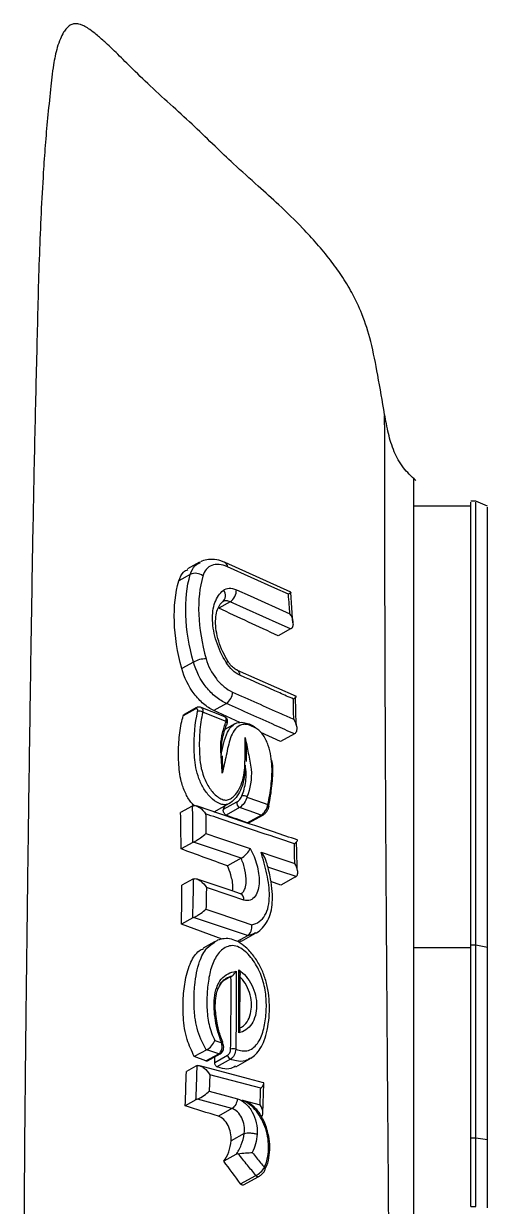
# Paper-space layout '_Izquierda' of a CAD drawing. Header units: millimetres. Extents: x -11 to 8, y -61 to 57.
# Drawn here: x -10.63 to 8.25, y 8.75 to 56.9 of the extents above; entities that cross this region are included whole.
import ezdxf

# ---------------------------------------------------------------- set-up
doc = ezdxf.new("R2010")
doc.units = ezdxf.units.MM

psp = doc.layouts.new('_Izquierda')

# ---------------------------------------------------------------- linework, layer by layer
at = {"color": 7, "linetype": 'Continuous', "lineweight": 25}
for p, q in [((7.576, 37.248), (5.25, 37.248)), ((7.776, 37.452), (7.576, 37.452)), ((8.25, 37.252), (7.776, 37.452)), ((-3.475, 34.968), (-3.958, 34.7)), ((0.254, 33.75), (-2.428, 34.957)), ((-3.849, 34.471), (-4.317, 34.211)), ((0.333, 32.487), (0.245, 33.745)), ((-2.22, 33.36), (-2.69, 33.099)), ((0.259, 32.269), (0.239, 32.257)), ((0.239, 32.257), (-0.268, 31.975)), ((-3.717, 30.905), (-4.195, 30.64)), ((-1.927, 30.569), (-1.931, 30.571)), ((0.472, 29.499), (-1.927, 30.569)), ((0.46, 28.354), (0.441, 29.495)), ((-3.651, 28.99), (-4.136, 28.72)), ((-3.616, 29.037), (-4.102, 28.767)), ((-2.446, 28.676), (-3.408, 29.061)), ((-2.378, 29.22), (-2.888, 28.937)), ((-1.83, 28.443), (-2.888, 28.937)), ((-2.028, 28.392), (-2.441, 28.163)), ((-0.172, 27.669), (-0.974, 28.043)), ((0.394, 27.983), (-0.172, 27.669)), ((-1.558, 26.857), (-1.553, 26.932)), ((-3.776, 25.039), (-4.241, 24.781)), ((-2.878, 24.806), (-2.244, 25.158)), ((-2.493, 24.912), (-1.952, 25.212)), ((-2.493, 24.912), (-2.439, 25.05)), ((-1.839, 24.985), (-2.391, 24.679)), ((-1.532, 24.356), (-0.959, 24.674)), ((-1.468, 24.358), (-0.895, 24.676)), ((-3.739, 23.566), (-4.221, 23.299)), ((-1.777, 22.919), (-2.33, 22.611)), ((0.435, 22.158), (-0.165, 21.824)), ((-3.744, 22.064), (-4.186, 21.819)), ((-0.165, 21.824), (-0.563, 21.97)), ((-3.744, 20.491), (-4.207, 20.234)), ((-2.553, 19.624), (-4.207, 20.234)), ((-1.518, 19.767), (-1.941, 19.532)), ((-1.76, 19.549), (-1.187, 19.867)), ((-2.856, 19.52), (-3.318, 19.264)), ((5.25, 19.29), (7.576, 19.29)), ((7.576, 19.394), (7.776, 19.394)), ((7.776, 19.394), (8.25, 19.293)), ((-2.189, 18.102), (-2.521, 17.918)), ((-1.826, 15.946), (-1.819, 18.185)), ((-2.841, 15.495), (-2.567, 15.401)), ((-3.179, 15.125), (-3.682, 14.846)), ((-3.214, 14.668), (-2.689, 14.959)), ((-3.15, 14.671), (-2.627, 14.962)), ((-3.622, 14.455), (-4.006, 14.242)), ((-3.214, 14.668), (-3.682, 14.846)), ((-2.853, 14.608), (-2.329, 14.899)), ((-2.853, 14.608), (-2.852, 14.836)), ((-2.213, 14.737), (-2.759, 14.434)), ((-1.994, 14.431), (-1.426, 14.747)), ((-0.895, 12.526), (-0.846, 13.743)), ((-3.614, 13.079), (-4.051, 12.836)), ((-2.148, 12.727), (-3.558, 13.106)), ((-2.148, 12.727), (-2.704, 12.419)), ((-1.65, 11.717), (-2.182, 11.422)), ((7.576, 11.533), (7.776, 11.533)), ((7.776, 11.533), (8.25, 11.465)), ((-1.99, 10.858), (-2.48, 10.586)), ((-0.797, 10.238), (-0.793, 10.244)), ((-1.795, 9.659), (-1.176, 10.003)), ((-1.678, 9.62), (-1.054, 9.967)), ((7.576, 8.748), (7.776, 8.748))]:
    psp.add_line(p, q, dxfattribs=at)
at = {"color": 7, "linetype": 'Continuous', "lineweight": 25, "flags": 128}
for points in [[(0.151, 33.669), (-0.407, 33.919), (-2.332, 34.784)], [(-1.97, 33.85), (-1.412, 33.6), (0.209, 32.873)], [(0.239, 32.257), (-0.231, 32.467), (-2.22, 33.36)], [(-2.39, 28.484), (-2.83, 28.66), (-3.338, 28.863)], [(-1.539, 25.413), (-1.103, 25.259), (-0.687, 25.112)], [(-0.959, 24.674), (-1.444, 24.845), (-1.839, 24.985)], [(-0.64, 25.031), (-0.641, 25.03), (-0.643, 25.024)], [(-3.213, 23.928), (-2.653, 23.739), (-1.405, 23.319)], [(-1.77, 22.923), (-2.614, 23.207), (-3.716, 23.578)], [(-0.965, 23.171), (-0.405, 22.983), (0.405, 22.71)], [(-1.795, 21.477), (-2.144, 21.594), (-3.566, 22.074)], [(-1.665, 21.219), (-2.224, 21.408), (-3.19, 21.733)], [(-3.208, 20.843), (-2.649, 20.655), (-1.339, 20.213)], [(-1.516, 19.768), (-2.612, 20.138), (-3.709, 20.508)], [(-2.689, 14.959), (-2.801, 14.997), (-3.179, 15.125)], [(-0.871, 13.778), (-1.471, 13.939), (-3.464, 14.473)], [(-0.979, 13.554), (-1.538, 13.703), (-3.052, 14.109)], [(-3.075, 13.438), (-2.516, 13.288), (-1.93, 13.131)], [(-1.715, 13.073), (-1.262, 12.952), (-1.003, 12.882)]]:
    psp.add_lwpolyline(points, dxfattribs=at)
at = {"color": 8, "linetype": 'Continuous', "lineweight": 25, "flags": 128}
for points in [[(0.46, 22.173), (-0.159, 22.381), (-0.69, 22.559)], [(-2.567, 15.401), (-2.549, 15.411), (-2.536, 15.419), (-2.529, 15.425), (-2.528, 15.428), (-2.528, 15.428)]]:
    psp.add_lwpolyline(points, dxfattribs=at)
at = {"color": 8, "linetype": 'Continuous', "lineweight": 25}
for centre, radius, start, end in [((-2.526, 34.79), 0.194, 358.4186, 58.7163), ((-2.58, 31.239), 0.402, 299.3355, 311.4728), ((-2.029, 30.397), 0.2, 353.1293, 59.4386), ((-3.578, 28.973), 0.0746, 121.8571, 167.1521), ((-2.444, 28.402), 0.0978, 346.7578, 56.7005), ((-0.722, 25.038), 0.0816, 354.9163, 64.7798), ((-0.93, 24.745), 0.0769, 247.2791, 296.6889), ((-1.904, 21.26), 0.243, 350.2662, 63.3142), ((-2.661, 15.027), 0.074, 247.4539, 297.5168), ((-0.872, 10.262), 0.0809, 347.5009, 58.1555), ((-1.091, 10.067), 0.106, 216.6466, 290.1309)]:
    psp.add_arc(centre, radius, start, end, dxfattribs=at)
at = {"color": 7, "linetype": 'Continuous', "lineweight": 25}
for centre, radius, start, end in [((-3.638, 34.051), 0.47, 49.9119, 116.5681), ((-2.742, 33.612), 0.326, 306.7363, 41.9126), ((-2.534, 33.829), 0.564, 303.8362, 2.1854), ((-3.197, 29.974), 1.066, 90.3592, 119.1641), ((-2.697, 29.69), 0.568, 304.0829, 359.6454), ((-3.464, 28.691), 0.213, 53.6823, 112.6326), ((-2.417, 28.406), 0.0735, 296.4192, 339.0958), ((-1.761, 25.166), 0.196, 166.4237, 246.5763), ((-1.676, 25.263), 0.204, 47.7371, 109.5916), ((-2.098, 14.694), 0.464, 76.8654, 102.9978), ((-2.124, 14.924), 0.207, 186.9858, 244.3964)]:
    psp.add_arc(centre, radius, start, end, dxfattribs=at)
for points, knots in [([(4.066, 40.99), (3.975, 41.523), (3.806, 42.516), (3.542, 43.892), (3.186, 45.019), (2.769, 45.912), (2.325, 46.636), (1.677, 47.529), (0.825, 48.494), (-0.18, 49.475), (-1.136, 50.334), (-2.014, 51.117), (-2.867, 51.932), (-3.677, 52.716), (-4.567, 53.527), (-5.447, 54.325), (-6.224, 55.076), (-6.827, 55.686), (-7.287, 56.116), (-7.637, 56.426), (-7.905, 56.64), (-8.093, 56.761), (-8.215, 56.822), (-8.285, 56.85), (-8.386, 56.884), (-8.494, 56.903), (-8.648, 56.883), (-8.74, 56.835), (-8.824, 56.767), (-8.905, 56.689), (-9.023, 56.528), (-9.153, 56.261), (-9.305, 55.819), (-9.444, 55.129), (-9.539, 54.163), (-9.661, 53.07), (-9.756, 51.94), (-9.884, 50.095), (-10.009, 47.454), (-10.09, 43.9), (-10.184, 40.14), (-10.264, 36.172), (-10.332, 32.058), (-10.395, 27.846), (-10.451, 23.814), (-10.5, 20.056), (-10.542, 16.653), (-10.577, 13.449), (-10.603, 10.482), (-10.62, 7.828), (-10.628, 5.808), (-10.632, 4.263), (-10.632, 3.204), (-10.631, 2.137), (-10.628, 1.012), (-10.62, -0.366), (-10.612, -1.829), (-10.587, -2.753), (-10.577, -3.382), (-10.57, -3.854), (-10.563, -4.344), (-10.558, -4.872), (-10.551, -5.548), (-10.545, -6.373), (-10.538, -7.272), (-10.532, -8.194), (-10.525, -9.105), (-10.518, -9.941), (-10.51, -10.812), (-10.501, -11.785), (-10.491, -12.847), (-10.48, -13.853), (-10.471, -14.729), (-10.462, -15.509), (-10.452, -16.316), (-10.441, -17.198), (-10.428, -18.152), (-10.412, -19.121), (-10.394, -19.956), (-10.377, -20.534), (-10.363, -20.821), (-10.356, -20.82), (-10.354, -20.82)], [0, 0, 0, 0, 0.015077, 0.028089, 0.039019, 0.04794, 0.055491, 0.062647, 0.078628, 0.091283, 0.101719, 0.114398, 0.124068, 0.134809, 0.146168, 0.158184, 0.168853, 0.176762, 0.182966, 0.187557, 0.190799, 0.193094, 0.193921, 0.194588, 0.195163, 0.197429, 0.199574, 0.20227, 0.203018, 0.203822, 0.205813, 0.208556, 0.212046, 0.218834, 0.228224, 0.239221, 0.249559, 0.25976, 0.29075, 0.323419, 0.358592, 0.39607, 0.435292, 0.475647, 0.516536, 0.550782, 0.583095, 0.613502, 0.641762, 0.66692, 0.688372, 0.698636, 0.710308, 0.717999, 0.728419, 0.741474, 0.757071, 0.766725, 0.774212, 0.782746, 0.790088, 0.798403, 0.808374, 0.819985, 0.831379, 0.842171, 0.852069, 0.860973, 0.868765, 0.879048, 0.890418, 0.900215, 0.908568, 0.915795, 0.922682, 0.930854, 0.940743, 0.952542, 0.966035, 0.979219, 0.991884, 1, 1, 1, 1]), ([(4.003, -45.284), (4.002, -45.286), (4.001, -45.305), (4.001, -45.059), (4.003, -44.62), (4.008, -43.949), (4.019, -43.043), (4.035, -41.852), (4.058, -40.353), (4.086, -38.524), (4.12, -36.286), (4.156, -33.755), (4.19, -31.115), (4.219, -28.426), (4.244, -25.753), (4.267, -22.861), (4.286, -19.722), (4.3, -16.325), (4.309, -12.699), (4.311, -8.907), (4.306, -4.992), (4.292, -1.02), (4.271, 2.966), (4.244, 6.922), (4.215, 10.833), (4.186, 14.549), (4.159, 18.041), (4.136, 21.291), (4.118, 24.387), (4.103, 27.308), (4.092, 30.03), (4.084, 32.531), (4.078, 34.78), (4.074, 36.749), (4.072, 38.401), (4.07, 39.674), (4.069, 40.52), (4.068, 40.95), (4.067, 40.946), (4.067, 40.945)], [0, 0, 0, 0, 0.002801, 0.025166, 0.047409, 0.069244, 0.097316, 0.125135, 0.153038, 0.189009, 0.225301, 0.261618, 0.297748, 0.325936, 0.353951, 0.381864, 0.409818, 0.43855, 0.46775, 0.49748, 0.527697, 0.558286, 0.588504, 0.618667, 0.648553, 0.678029, 0.70443, 0.730486, 0.756291, 0.781976, 0.807701, 0.833664, 0.860075, 0.886917, 0.913952, 0.940941, 0.965916, 0.990572, 1, 1, 1, 1]), ([(5.333, 38.297), (5.155, 38.466), (4.783, 38.824), (4.422, 39.489), (4.201, 40.236), (4.113, 40.733), (4.067, 40.991)], [0, 0, 0, 0, 0.214644, 0.451493, 0.714572, 1, 1, 1, 1]), ([(5.25, 5.984), (5.25, 7.442), (5.25, 10.359), (5.25, 14.644), (5.25, 18.612), (5.25, 22.226), (5.25, 25.467), (5.25, 28.228), (5.25, 30.513), (5.25, 32.385), (5.25, 34.05), (5.25, 35.484), (5.25, 36.671), (5.25, 37.59), (5.25, 38.192), (5.25, 38.428), (5.25, 38.34), (5.25, 38.313)], [0, 0, 0, 0, 0.090761, 0.181653, 0.272321, 0.349989, 0.42783, 0.5054, 0.563991, 0.62284, 0.681685, 0.740273, 0.798459, 0.856779, 0.914889, 0.973418, 1, 1, 1, 1]), ([(7.576, 19.394), (7.576, 20.439), (7.576, 22.529), (7.576, 25.45), (7.576, 28.158), (7.576, 30.589), (7.576, 32.71), (7.576, 34.489), (7.576, 35.862), (7.576, 36.815), (7.576, 37.373), (7.576, 37.403), (7.576, 37.417)], [0, 0, 0, 0, 0.105572, 0.211121, 0.316173, 0.420497, 0.524495, 0.628905, 0.734078, 0.83028, 0.925391, 1, 1, 1, 1]), ([(7.776, 19.394), (7.776, 20.439), (7.776, 22.529), (7.776, 25.45), (7.776, 28.158), (7.776, 30.589), (7.776, 32.71), (7.776, 34.489), (7.776, 35.862), (7.776, 36.815), (7.776, 37.373), (7.776, 37.403), (7.776, 37.417)], [0, 0, 0, 0, 0.105572, 0.211121, 0.316173, 0.420497, 0.524495, 0.628905, 0.734078, 0.83028, 0.925391, 1, 1, 1, 1]), ([(8.25, 19.293), (8.25, 20.333), (8.25, 22.412), (8.25, 25.318), (8.25, 28.011), (8.25, 30.427), (8.25, 32.536), (8.25, 34.304), (8.25, 35.669), (8.25, 36.617), (8.25, 37.174), (8.25, 37.205), (8.25, 37.219)], [0, 0, 0, 0, 0.105595, 0.211138, 0.316133, 0.420352, 0.524217, 0.62848, 0.733501, 0.829537, 0.924416, 1, 1, 1, 1]), ([(-4.317, 34.211), (-4.265, 34.35), (-4.186, 34.564), (-4.008, 34.647), (-3.945, 34.677)], [0, 0, 0, 0, 0.64604, 1, 1, 1, 1]), ([(-2.429, 34.948), (-2.457, 34.963), (-2.596, 35.04), (-2.85, 35.088), (-3.167, 35.095), (-3.349, 35.019), (-3.433, 34.984)], [0, 0, 0, 0, 0.084179, 0.415114, 0.729574, 1, 1, 1, 1]), ([(-2.332, 34.784), (-2.567, 34.89), (-2.791, 34.909), (-3.057, 34.809), (-3.134, 34.755), (-3.259, 34.608), (-3.305, 34.517), (-3.336, 34.41)], [0, 0, 0, 0, 0.5, 0.5, 0.75, 0.75, 1, 1, 1, 1]), ([(-4.195, 30.64), (-4.375, 31.307), (-4.474, 31.948), (-4.515, 33.173), (-4.456, 33.723), (-4.317, 34.211)], [0, 0, 0, 0, 0.5, 0.5, 1, 1, 1, 1]), ([(-3.717, 30.905), (-3.903, 31.569), (-4.006, 32.207), (-4.051, 33.429), (-3.991, 33.981), (-3.849, 34.471)], [0, 0, 0, 0, 0.5, 0.5, 1, 1, 1, 1]), ([(-3.336, 34.41), (-3.468, 33.947), (-3.523, 33.426), (-3.478, 32.271), (-3.38, 31.668), (-3.204, 31.04)], [0, 0, 0, 0, 0.5, 0.5, 1, 1, 1, 1]), ([(-2.383, 30.889), (-2.551, 31.163), (-2.686, 31.456), (-2.828, 31.892), (-2.866, 32.039), (-2.919, 32.325), (-2.935, 32.464), (-2.945, 32.733), (-2.939, 32.865), (-2.907, 33.108), (-2.88, 33.222), (-2.805, 33.432), (-2.756, 33.528), (-2.642, 33.696), (-2.576, 33.769), (-2.5, 33.83)], [0, 0, 0, 0, 0.25, 0.25, 0.375, 0.375, 0.5, 0.5, 0.625, 0.625, 0.75, 0.75, 0.875, 0.875, 1, 1, 1, 1]), ([(-2.5, 33.83), (-2.434, 33.882), (-2.354, 33.911), (-2.172, 33.918), (-2.073, 33.896), (-1.97, 33.85)], [0, 0, 0, 0, 0.5, 0.5, 1, 1, 1, 1]), ([(0.252, 33.746), (0.252, 33.745), (0.254, 33.745), (0.211, 33.713), (0.169, 33.682), (0.156, 33.673), (0.151, 33.669)], [0, 0, 0, 0, 0.251912, 0.792003, 0.916864, 1, 1, 1, 1]), ([(-2.311, 30.94), (-2.385, 31.066), (-2.539, 31.332), (-2.699, 31.76), (-2.8, 32.188), (-2.827, 32.581), (-2.788, 32.917), (-2.691, 33.171), (-2.597, 33.316), (-2.526, 33.357), (-2.511, 33.366)], [0, 0, 0, 0, 0.128809, 0.269407, 0.410178, 0.549536, 0.686303, 0.823806, 0.96278, 1, 1, 1, 1]), ([(0.209, 32.873), (0.201, 32.997), (0.192, 33.12), (0.183, 33.243), (0.173, 33.385), (0.162, 33.527), (0.151, 33.669)], [0, 0, 0, 0, 0.0004459593, 0.0004459593, 0.0004459593, 0.0009607484, 0.0009607484, 0.0009607484, 0.0009607484]), ([(-0.268, 31.975), (-0.671, 32.163), (-1.076, 32.349), (-1.883, 32.724), (-2.286, 32.912), (-2.69, 33.099)], [0, 0, 0, 0, 0.5, 0.5, 1, 1, 1, 1]), ([(0.259, 32.269), (0.299, 32.295), (0.326, 32.339), (0.352, 32.439), (0.353, 32.495), (0.327, 32.663), (0.277, 32.775), (0.209, 32.873)], [0, 0, 0, 0, 0.25, 0.25, 0.5, 0.5, 1, 1, 1, 1]), ([(-2.378, 29.22), (-2.524, 29.285), (-2.667, 29.375), (-2.945, 29.601), (-3.075, 29.734), (-3.432, 30.184), (-3.616, 30.544), (-3.717, 30.905)], [0, 0, 0, 0, 0.25, 0.25, 0.5, 0.5, 1, 1, 1, 1]), ([(-3.204, 31.04), (-3.123, 30.751), (-2.975, 30.462), (-2.688, 30.1), (-2.584, 29.993), (-2.361, 29.811), (-2.246, 29.739), (-2.129, 29.687)], [0, 0, 0, 0, 0.5, 0.5, 0.75, 0.75, 1, 1, 1, 1]), ([(-1.83, 30.373), (-1.933, 30.419), (-2.035, 30.489), (-2.224, 30.666), (-2.31, 30.772), (-2.383, 30.889)], [0, 0, 0, 0, 0.5, 0.5, 1, 1, 1, 1]), ([(-1.93, 30.575), (-1.946, 30.581), (-2.002, 30.602), (-2.131, 30.703), (-2.247, 30.83), (-2.299, 30.918), (-2.311, 30.94)], [0, 0, 0, 0, 0.14094, 0.506437, 0.880283, 1, 1, 1, 1]), ([(-2.888, 28.937), (-3.032, 29.003), (-3.171, 29.094), (-3.443, 29.324), (-3.571, 29.459), (-3.918, 29.913), (-4.098, 30.277), (-4.195, 30.64)], [0, 0, 0, 0, 0.25, 0.25, 0.5, 0.5, 1, 1, 1, 1]), ([(0.355, 29.399), (0.168, 29.482), (-0.019, 29.565), (-0.205, 29.648), (-0.747, 29.89), (-1.289, 30.131), (-1.83, 30.373)], [0, 0, 0, 0, 0.00075, 0.00075, 0.00075, 0.002928262, 0.002928262, 0.002928262, 0.002928262]), ([(-2.129, 29.687), (-1.464, 29.39), (-0.799, 29.094), (-0.135, 28.797), (0.031, 28.723), (0.198, 28.649), (0.364, 28.575)], [0, 0, 0, 0, 0.002671984, 0.002671984, 0.002671984, 0.003339843, 0.003339843, 0.003339843, 0.003339843]), ([(0.355, 29.399), (0.36, 29.403), (0.387, 29.422), (0.437, 29.459), (0.478, 29.493), (0.472, 29.494), (0.47, 29.494)], [0, 0, 0, 0, 0.076401, 0.358322, 0.813319, 1, 1, 1, 1]), ([(0.364, 28.575), (0.363, 28.711), (0.362, 28.847), (0.36, 28.983), (0.359, 29.122), (0.357, 29.26), (0.355, 29.399)], [0, 0, 0, 0, 0.0004729517, 0.0004729517, 0.0004729517, 0.0009567223, 0.0009567223, 0.0009567223, 0.0009567223]), ([(-3.546, 28.888), (-3.535, 28.936), (-3.538, 28.974), (-3.575, 29.013), (-3.609, 29.013), (-3.651, 28.99)], [0, 0, 0, 0, 0.5, 0.5, 1, 1, 1, 1]), ([(-3.41, 29.057), (-3.423, 29.063), (-3.458, 29.079), (-3.523, 29.073), (-3.579, 29.06), (-3.609, 29.039), (-3.616, 29.034)], [0, 0, 0, 0, 0.1895495, 0.5165392, 0.8807077, 1, 1, 1, 1]), ([(0.394, 27.983), (0.135, 28.099), (-0.125, 28.215), (-0.384, 28.33), (-1.049, 28.627), (-1.714, 28.923), (-2.378, 29.22)], [0, 0, 0, 0, 0.001042897, 0.001042897, 0.001042897, 0.003715006, 0.003715006, 0.003715006, 0.003715006]), ([(-3.691, 25.061), (-3.735, 25.107), (-3.875, 25.251), (-4.064, 25.593), (-4.264, 26.148), (-4.335, 26.857), (-4.327, 27.647), (-4.249, 28.278), (-4.163, 28.616), (-4.136, 28.72)], [0, 0, 0, 0, 0.047935, 0.153155, 0.27, 0.464296, 0.683675, 0.902956, 1, 1, 1, 1]), ([(-4.136, 28.72), (-4.132, 28.732), (-4.124, 28.753), (-4.108, 28.762), (-4.101, 28.766)], [0, 0, 0, 0, 0.579024, 1, 1, 1, 1]), ([(-1.608, 26.711), (-1.612, 26.438), (-1.645, 26.176), (-1.781, 25.707), (-1.888, 25.497), (-2.104, 25.256), (-2.185, 25.184), (-2.326, 25.119), (-2.377, 25.104), (-2.484, 25.097), (-2.541, 25.105), (-2.714, 25.16), (-2.83, 25.233), (-3.044, 25.418), (-3.144, 25.531), (-3.315, 25.779), (-3.39, 25.917), (-3.511, 26.199), (-3.558, 26.345), (-3.661, 26.782), (-3.68, 27.065), (-3.701, 27.895), (-3.659, 28.412), (-3.546, 28.888)], [0, 0, 0, 0, 0.125, 0.125, 0.25, 0.25, 0.3125, 0.3125, 0.34375, 0.34375, 0.375, 0.375, 0.4375, 0.4375, 0.5, 0.5, 0.5625, 0.5625, 0.625, 0.625, 0.75, 0.75, 1, 1, 1, 1]), ([(-3.338, 28.863), (-3.399, 28.604), (-3.439, 28.331), (-3.482, 27.763), (-3.485, 27.468), (-3.461, 27.009), (-3.447, 26.855), (-3.393, 26.541), (-3.351, 26.379), (-3.233, 26.067), (-3.156, 25.913), (-2.971, 25.642), (-2.86, 25.52), (-2.68, 25.384), (-2.617, 25.346), (-2.491, 25.294), (-2.427, 25.281), (-2.31, 25.292), (-2.256, 25.314), (-2.158, 25.372), (-2.112, 25.409), (-1.987, 25.532), (-1.916, 25.629), (-1.796, 25.849), (-1.749, 25.972), (-1.677, 26.23), (-1.653, 26.367), (-1.623, 26.654), (-1.62, 26.802), (-1.614, 27.248), (-1.612, 27.544), (-1.611, 27.839)], [0, 0, 0, 0, 0.125, 0.125, 0.25, 0.25, 0.3125, 0.3125, 0.375, 0.375, 0.4375, 0.4375, 0.5, 0.5, 0.53125, 0.53125, 0.5625, 0.5625, 0.59375, 0.59375, 0.625, 0.625, 0.6875, 0.6875, 0.75, 0.75, 0.8125, 0.8125, 0.875, 0.875, 1, 1, 1, 1]), ([(-2.542, 26.379), (-2.554, 26.569), (-2.567, 26.759), (-2.587, 27.044), (-2.593, 27.138), (-2.607, 27.328), (-2.609, 27.42), (-2.598, 27.69), (-2.57, 27.861), (-2.493, 28.183), (-2.443, 28.335), (-2.39, 28.484)], [0, 0, 0, 0, 0.25, 0.25, 0.375, 0.375, 0.5, 0.5, 0.75, 0.75, 1, 1, 1, 1]), ([(-2.589, 27.149), (-2.589, 27.15), (-2.555, 27.309), (-2.49, 27.626), (-2.351, 28.05), (-2.148, 28.335), (-1.898, 28.467), (-1.575, 28.445), (-1.292, 28.337), (-1.132, 28.188), (-1.112, 28.169)], [0, 0, 0, 0, 0.001422, 0.188246, 0.376789, 0.545996, 0.660847, 0.779004, 0.972444, 1, 1, 1, 1]), ([(-2.349, 28.38), (-2.339, 28.418), (-2.319, 28.484), (-2.34, 28.578), (-2.387, 28.646), (-2.429, 28.665), (-2.449, 28.674)], [0, 0, 0, 0, 0.347333, 0.614706, 0.821857, 1, 1, 1, 1]), ([(0.364, 28.575), (0.376, 28.554), (0.399, 28.516), (0.425, 28.463), (0.461, 28.376), (0.488, 28.276), (0.492, 28.167), (0.479, 28.09), (0.449, 28.024), (0.412, 27.997), (0.394, 27.983)], [0, 0, 0, 0, 0.102703, 0.186212, 0.250529, 0.499413, 0.632452, 0.749888, 0.879112, 1, 1, 1, 1]), ([(-2.385, 28.34), (-2.447, 28.163), (-2.506, 27.981), (-2.586, 27.588), (-2.606, 27.375), (-2.59, 27.149)], [0, 0, 0, 0, 0.5, 0.5, 1, 1, 1, 1]), ([(-0.687, 25.112), (-0.661, 25.234), (-0.636, 25.359), (-0.592, 25.609), (-0.573, 25.734), (-0.527, 26.117), (-0.51, 26.378), (-0.527, 26.788), (-0.54, 26.93), (-0.59, 27.217), (-0.626, 27.361), (-0.699, 27.577), (-0.726, 27.649), (-0.789, 27.789), (-0.826, 27.859), (-0.909, 27.988), (-0.958, 28.049), (-1.064, 28.144), (-1.122, 28.181), (-1.293, 28.278), (-1.407, 28.332), (-1.579, 28.371), (-1.634, 28.376), (-1.738, 28.364), (-1.788, 28.349), (-1.923, 28.283), (-1.998, 28.209), (-2.119, 28.031), (-2.167, 27.926), (-2.284, 27.596), (-2.332, 27.352), (-2.435, 26.866), (-2.488, 26.623), (-2.542, 26.379)], [0, 0, 0, 0, 0.0625, 0.0625, 0.125, 0.125, 0.25, 0.25, 0.3125, 0.3125, 0.375, 0.375, 0.40625, 0.40625, 0.4375, 0.4375, 0.46875, 0.46875, 0.5, 0.5, 0.5625, 0.5625, 0.59375, 0.59375, 0.625, 0.625, 0.6875, 0.6875, 0.75, 0.75, 0.875, 0.875, 1, 1, 1, 1]), ([(-1.611, 27.839), (-1.61, 27.827), (-1.592, 27.649), (-1.566, 27.351), (-1.57, 27.055), (-1.572, 26.931)], [0, 0, 0, 0, 0.0434636, 0.6005346, 1, 1, 1, 1]), ([(-1.611, 27.839), (-1.568, 27.625), (-1.526, 27.41), (-1.463, 27.087), (-1.443, 26.979), (-1.402, 26.764), (-1.381, 26.655), (-1.328, 26.124), (-1.412, 25.751), (-1.539, 25.413)], [0, 0, 0, 0, 0.25, 0.25, 0.375, 0.375, 0.5, 0.5, 1, 1, 1, 1]), ([(-2.534, 26.956), (-2.536, 26.979), (-2.539, 27.026), (-2.54, 27.071), (-2.54, 27.093)], [0, 0, 0, 0, 0.501872, 1, 1, 1, 1]), ([(-2.542, 26.379), (-2.533, 26.52), (-2.522, 26.719), (-2.532, 26.903), (-2.535, 26.956)], [0, 0, 0, 0, 0.713891, 1, 1, 1, 1]), ([(-1.744, 25.455), (-1.675, 25.638), (-1.618, 25.833), (-1.575, 26.146), (-1.569, 26.254), (-1.573, 26.477), (-1.585, 26.595), (-1.607, 26.712)], [0, 0, 0, 0, 0.5, 0.5, 0.75, 0.75, 1, 1, 1, 1]), ([(-0.549, 26.932), (-0.546, 26.919), (-0.473, 26.621), (-0.511, 26.053), (-0.584, 25.434), (-0.658, 25.083), (-0.677, 24.991)], [0, 0, 0, 0, 0.018345, 0.425533, 0.84835, 1, 1, 1, 1]), ([(-3.754, 25.05), (-3.713, 25.068), (-3.663, 25.067), (-3.561, 25.039), (-3.51, 25.012), (-3.367, 24.913), (-3.284, 24.821), (-3.221, 24.723)], [0, 0, 0, 0, 0.25, 0.25, 0.5, 0.5, 1, 1, 1, 1]), ([(-3.739, 23.566), (-3.739, 23.825), (-3.741, 24.082), (-3.743, 24.34), (-3.746, 24.577), (-3.749, 24.814), (-3.754, 25.05)], [0, 0, 0, 0, 0.000837823, 0.000837823, 0.000837823, 0.001610008, 0.001610008, 0.001610008, 0.001610008]), ([(0.509, 23.666), (0.198, 23.771), (-1.17, 24.231), (-2.536, 24.691), (-3.593, 25.047)], [0, 0, 0, 0, 0.227187, 1, 1, 1, 1]), ([(-1.952, 25.212), (-1.912, 25.234), (-1.867, 25.273), (-1.791, 25.362), (-1.761, 25.411), (-1.744, 25.455)], [0, 0, 0, 0, 0.5, 0.5, 1, 1, 1, 1]), ([(-1.539, 25.413), (-1.555, 25.334), (-1.596, 25.245), (-1.705, 25.089), (-1.775, 25.022), (-1.839, 24.985)], [0, 0, 0, 0, 0.5, 0.5, 1, 1, 1, 1]), ([(-0.959, 24.674), (-0.895, 24.71), (-0.83, 24.776), (-0.73, 24.938), (-0.696, 25.03), (-0.687, 25.112)], [0, 0, 0, 0, 0.5, 0.5, 1, 1, 1, 1]), ([(-3.221, 24.723), (-3.219, 24.601), (-3.218, 24.478), (-3.216, 24.355), (-3.215, 24.213), (-3.214, 24.07), (-3.213, 23.928)], [0, 0, 0, 0, 0.0003995513, 0.0003995513, 0.0003995513, 0.0008630711, 0.0008630711, 0.0008630711, 0.0008630711]), ([(0.397, 23.505), (-0.664, 23.862), (-1.725, 24.219), (-2.785, 24.576), (-2.93, 24.625), (-3.076, 24.674), (-3.221, 24.723)], [0, 0, 0, 0, 0.004265101, 0.004265101, 0.004265101, 0.004849306, 0.004849306, 0.004849306, 0.004849306]), ([(-2.391, 24.679), (-2.403, 24.684), (-2.416, 24.691), (-2.427, 24.7), (-2.439, 24.71), (-2.45, 24.722), (-2.459, 24.735), (-2.469, 24.748), (-2.478, 24.763), (-2.484, 24.778), (-2.491, 24.794), (-2.496, 24.81), (-2.499, 24.826), (-2.502, 24.842), (-2.503, 24.858), (-2.502, 24.873), (-2.5, 24.887), (-2.497, 24.9), (-2.493, 24.912)], [0, 0, 0, 0, 0.0000503429, 0.0000503429, 0.0000503429, 0.0001006801, 0.0001006801, 0.0001006801, 0.0001511009, 0.0001511009, 0.0001511009, 0.0002016362, 0.0002016362, 0.0002016362, 0.0002522341, 0.0002522341, 0.0002522341, 0.0003003918, 0.0003003918, 0.0003003918, 0.0003003918]), ([(-0.895, 24.676), (-0.895, 24.676), (-0.861, 24.688), (-0.798, 24.748), (-0.712, 24.85), (-0.658, 24.954), (-0.647, 25.013), (-0.644, 25.032)], [0, 0, 0, 0, 0.0028254, 0.26473, 0.5691504, 0.8681197, 1, 1, 1, 1]), ([(-1.468, 24.358), (-1.468, 24.358), (-1.476, 24.35), (-1.499, 24.348), (-1.522, 24.353), (-1.532, 24.356)], [0, 0, 0, 0, 0.0133351, 0.5439536, 1, 1, 1, 1]), ([(-3.716, 23.578), (-3.674, 23.598), (-3.625, 23.626), (-3.529, 23.685), (-3.481, 23.717), (-3.348, 23.812), (-3.272, 23.874), (-3.213, 23.928)], [0, 0, 0, 0, 0.25, 0.25, 0.5, 0.5, 1, 1, 1, 1]), ([(0.397, 23.505), (0.403, 23.511), (0.435, 23.54), (0.486, 23.594), (0.526, 23.648), (0.513, 23.66), (0.508, 23.665)], [0, 0, 0, 0, 0.065949, 0.370471, 0.747085, 1, 1, 1, 1]), ([(-1.77, 22.923), (-1.7, 22.959), (-1.622, 23.024), (-1.491, 23.169), (-1.437, 23.249), (-1.405, 23.319)], [0, 0, 0, 0, 0.5, 0.5, 1, 1, 1, 1]), ([(-1.405, 23.319), (-1.351, 23.211), (-1.294, 23.103), (-1.204, 22.881), (-1.168, 22.767), (-1.106, 22.536), (-1.082, 22.42), (-1.05, 22.19), (-1.042, 22.076), (-1.045, 21.85), (-1.057, 21.743), (-1.108, 21.543), (-1.148, 21.452), (-1.256, 21.303), (-1.325, 21.246), (-1.483, 21.188), (-1.574, 21.188), (-1.665, 21.219)], [0, 0, 0, 0, 0.125, 0.125, 0.25, 0.25, 0.375, 0.375, 0.5, 0.5, 0.625, 0.625, 0.75, 0.75, 0.875, 0.875, 1, 1, 1, 1]), ([(-1.339, 20.213), (-1.228, 20.229), (-1.127, 20.276), (-0.947, 20.41), (-0.87, 20.497), (-0.744, 20.707), (-0.698, 20.827), (-0.64, 21.094), (-0.627, 21.238), (-0.623, 21.674), (-0.664, 21.976), (-0.76, 22.426), (-0.799, 22.575), (-0.882, 22.873), (-0.923, 23.022), (-0.965, 23.171)], [0, 0, 0, 0, 0.125, 0.125, 0.25, 0.25, 0.375, 0.375, 0.5, 0.5, 0.75, 0.75, 0.875, 0.875, 1, 1, 1, 1]), ([(-0.76, 22.807), (-0.765, 22.831), (-0.792, 22.944), (-0.881, 23.07), (-0.958, 23.162), (-0.965, 23.171)], [0, 0, 0, 0, 0.1961013, 0.9261758, 1, 1, 1, 1]), ([(0.405, 22.71), (0.405, 22.853), (0.403, 22.995), (0.402, 23.138), (0.4, 23.26), (0.399, 23.383), (0.397, 23.505)], [0, 0, 0, 0, 0.0004639313, 0.0004639313, 0.0004639313, 0.0008633374, 0.0008633374, 0.0008633374, 0.0008633374]), ([(0.501, 22.495), (0.501, 22.503), (0.504, 22.872), (0.491, 23.234), (0.479, 23.589)], [0, 0, 0, 0, 0.020235, 1, 1, 1, 1]), ([(-1.181, 19.876), (-1.171, 19.88), (-1.061, 19.923), (-0.891, 20.092), (-0.685, 20.368), (-0.552, 20.723), (-0.495, 21.128), (-0.501, 21.586), (-0.574, 22.114), (-0.675, 22.531), (-0.743, 22.77), (-0.754, 22.809)], [0, 0, 0, 0, 0.0110409, 0.1230889, 0.2394289, 0.3637452, 0.4891356, 0.623042, 0.7822999, 0.964483, 1, 1, 1, 1]), ([(0.46, 22.173), (0.493, 22.195), (0.515, 22.232), (0.535, 22.317), (0.534, 22.366), (0.51, 22.513), (0.466, 22.616), (0.405, 22.71)], [0, 0, 0, 0, 0.25, 0.25, 0.5, 0.5, 1, 1, 1, 1]), ([(-2.126, 21.588), (-2.121, 21.634), (-2.099, 21.84), (-2.17, 22.203), (-2.283, 22.491), (-2.33, 22.611)], [0, 0, 0, 0, 0.1413461, 0.642053, 1, 1, 1, 1]), ([(-3.744, 20.491), (-3.737, 20.772), (-3.73, 21.052), (-3.724, 21.332), (-3.719, 21.582), (-3.715, 21.831), (-3.712, 22.079)], [0, 0, 0, 0, 0.000900692, 0.000900692, 0.000900692, 0.001702176, 0.001702176, 0.001702176, 0.001702176]), ([(-3.712, 22.079), (-3.671, 22.095), (-3.622, 22.091), (-3.521, 22.059), (-3.471, 22.03), (-3.331, 21.926), (-3.251, 21.832), (-3.19, 21.733)], [0, 0, 0, 0, 0.25, 0.25, 0.5, 0.5, 1, 1, 1, 1]), ([(-3.19, 21.733), (-3.192, 21.6), (-3.194, 21.466), (-3.197, 21.333), (-3.2, 21.17), (-3.204, 21.007), (-3.208, 20.843)], [0, 0, 0, 0, 0.0004288727, 0.0004288727, 0.0004288727, 0.0009533956, 0.0009533956, 0.0009533956, 0.0009533956]), ([(-1.776, 21.477), (-1.778, 21.475), (-1.788, 21.466), (-1.769, 21.471), (-1.79, 21.475), (-1.794, 21.476), (-1.795, 21.477), (-1.795, 21.477)], [0, 0, 0, 0, 0.185117, 0.869657, 0.980385, 0.9945, 1, 1, 1, 1]), ([(-3.709, 20.508), (-3.667, 20.527), (-3.619, 20.553), (-3.523, 20.609), (-3.476, 20.639), (-3.344, 20.73), (-3.268, 20.79), (-3.208, 20.843)], [0, 0, 0, 0, 0.25, 0.25, 0.5, 0.5, 1, 1, 1, 1]), ([(-1.516, 19.768), (-1.457, 19.803), (-1.406, 19.868), (-1.341, 20.031), (-1.329, 20.126), (-1.339, 20.213)], [0, 0, 0, 0, 0.5, 0.5, 1, 1, 1, 1]), ([(-1.993, 15.147), (-1.819, 15.077), (-1.638, 15.048), (-1.394, 15.122), (-1.32, 15.164), (-1.185, 15.28), (-1.127, 15.351), (-1.026, 15.511), (-0.983, 15.6), (-0.909, 15.787), (-0.879, 15.885), (-0.802, 16.191), (-0.772, 16.405), (-0.744, 16.844), (-0.746, 17.071), (-0.778, 17.41), (-0.794, 17.524), (-0.838, 17.752), (-0.867, 17.867), (-0.936, 18.09), (-0.977, 18.199), (-1.073, 18.412), (-1.128, 18.515), (-1.248, 18.709), (-1.313, 18.8), (-1.454, 18.97), (-1.53, 19.051), (-1.689, 19.19), (-1.772, 19.249), (-1.946, 19.336), (-2.033, 19.362), (-2.206, 19.365), (-2.288, 19.344), (-2.441, 19.276), (-2.511, 19.229), (-2.64, 19.115), (-2.7, 19.048), (-2.805, 18.898), (-2.851, 18.816), (-2.931, 18.64), (-2.966, 18.546), (-3.025, 18.351), (-3.049, 18.251), (-3.111, 17.943), (-3.137, 17.726), (-3.169, 17.288), (-3.175, 17.066), (-3.157, 16.614), (-3.131, 16.38), (-3.055, 16.04), (-3.023, 15.928), (-2.943, 15.706), (-2.896, 15.598), (-2.841, 15.495)], [0, 0, 0, 0, 0.0625, 0.0625, 0.09375, 0.09375, 0.125, 0.125, 0.15625, 0.15625, 0.1875, 0.1875, 0.25, 0.25, 0.3125, 0.3125, 0.34375, 0.34375, 0.375, 0.375, 0.40625, 0.40625, 0.4375, 0.4375, 0.46875, 0.46875, 0.5, 0.5, 0.53125, 0.53125, 0.5625, 0.5625, 0.59375, 0.59375, 0.625, 0.625, 0.65625, 0.65625, 0.6875, 0.6875, 0.71875, 0.71875, 0.75, 0.75, 0.8125, 0.8125, 0.875, 0.875, 0.9375, 0.9375, 0.96875, 0.96875, 1, 1, 1, 1]), ([(-1.399, 14.769), (-1.325, 14.819), (-1.164, 14.929), (-0.979, 15.187), (-0.819, 15.519), (-0.7, 15.943), (-0.626, 16.46), (-0.616, 17.018), (-0.675, 17.567), (-0.799, 18.064), (-0.991, 18.526), (-1.255, 18.947), (-1.558, 19.285), (-1.867, 19.515), (-2.165, 19.64), (-2.465, 19.66), (-2.698, 19.606), (-2.813, 19.536), (-2.851, 19.513)], [0, 0, 0, 0, 0.045119, 0.097774, 0.157429, 0.227224, 0.308917, 0.400782, 0.480251, 0.553558, 0.62365, 0.697848, 0.773306, 0.830953, 0.880543, 0.929142, 0.976638, 1, 1, 1, 1]), ([(-1.764, 19.554), (-1.77, 19.548), (-1.803, 19.517), (-1.848, 19.512), (-1.884, 19.508)], [0, 0, 0, 0, 0.188652, 1, 1, 1, 1]), ([(7.576, 11.533), (7.576, 12.42), (7.576, 13.299), (7.576, 15.06), (7.576, 15.941), (7.576, 17.684), (7.576, 18.546), (7.576, 19.393)], [0.2550946, 0.2550946, 0.2550946, 0.2550946, 0.5000856, 0.5000856, 0.7500428, 0.7500428, 1, 1, 1, 1]), ([(7.776, 11.533), (7.776, 12.42), (7.776, 13.299), (7.776, 15.06), (7.776, 15.941), (7.776, 17.684), (7.776, 18.546), (7.776, 19.393)], [0.2550946, 0.2550946, 0.2550946, 0.2550946, 0.5000856, 0.5000856, 0.7500428, 0.7500428, 1, 1, 1, 1]), ([(8.25, 11.465), (8.25, 12.348), (8.25, 13.224), (8.25, 14.978), (8.25, 15.856), (8.25, 17.591), (8.25, 18.449), (8.25, 19.293)], [0.2550946, 0.2550946, 0.2550946, 0.2550946, 0.5000856, 0.5000856, 0.7500428, 0.7500428, 1, 1, 1, 1]), ([(-3.682, 14.846), (-3.79, 15.072), (-4.03, 15.574), (-4.145, 16.416), (-4.147, 17.232), (-4.059, 18.006), (-3.86, 18.68), (-3.583, 19.111), (-3.368, 19.214), (-3.306, 19.243)], [0, 0, 0, 0, 0.143785, 0.320321, 0.475797, 0.631343, 0.800491, 0.943416, 1, 1, 1, 1]), ([(-2.567, 15.401), (-2.686, 15.699), (-2.769, 16.004), (-2.848, 16.472), (-2.866, 16.63), (-2.881, 16.939), (-2.878, 17.091), (-2.846, 17.389), (-2.816, 17.529), (-2.724, 17.789), (-2.662, 17.905), (-2.507, 18.094), (-2.413, 18.168), (-2.207, 18.268), (-2.093, 18.29), (-1.981, 18.316)], [0, 0, 0, 0, 0.25, 0.25, 0.375, 0.375, 0.5, 0.5, 0.625, 0.625, 0.75, 0.75, 0.875, 0.875, 1, 1, 1, 1]), ([(-2.175, 18.11), (-2.156, 18.12), (-2.135, 18.136), (-2.096, 18.17), (-2.078, 18.189), (-2.029, 18.244), (-2.002, 18.281), (-1.981, 18.316)], [0, 0, 0, 0, 0.25, 0.25, 0.5, 0.5, 1, 1, 1, 1]), ([(-1.87, 18.371), (-1.764, 18.302), (-1.664, 18.213), (-1.486, 18.004), (-1.407, 17.883), (-1.278, 17.624), (-1.228, 17.483), (-1.161, 17.2), (-1.144, 17.054), (-1.145, 16.632), (-1.217, 16.369), (-1.41, 16.077), (-1.489, 15.994), (-1.667, 15.874), (-1.766, 15.834), (-1.872, 15.818)], [0, 0, 0, 0, 0.125, 0.125, 0.25, 0.25, 0.375, 0.375, 0.5, 0.5, 0.75, 0.75, 0.875, 0.875, 1, 1, 1, 1]), ([(-1.872, 15.818), (-1.868, 16.253), (-1.865, 16.688), (-1.865, 17.123), (-1.864, 17.54), (-1.866, 17.956), (-1.87, 18.371)], [0, 0, 0, 0, 0.001359736, 0.001359736, 0.001359736, 0.00266502, 0.00266502, 0.00266502, 0.00266502]), ([(-1.87, 18.371), (-1.866, 18.365), (-1.847, 18.325), (-1.823, 18.261), (-1.821, 18.206), (-1.82, 18.185)], [0, 0, 0, 0, 0.106413, 0.657733, 1, 1, 1, 1]), ([(-2.675, 17.687), (-2.667, 17.71), (-2.621, 17.829), (-2.48, 17.973), (-2.342, 18.062), (-2.244, 18.088), (-2.232, 18.091)], [0, 0, 0, 0, 0.098889, 0.518049, 0.941163, 1, 1, 1, 1]), ([(-2.37, 18.017), (-2.416, 17.997), (-2.541, 17.943), (-2.615, 17.804), (-2.663, 17.717)], [0, 0, 0, 0, 0.3706202, 1, 1, 1, 1]), ([(-1.812, 16.011), (-1.751, 16.047), (-1.602, 16.135), (-1.438, 16.407), (-1.355, 16.733), (-1.349, 17.093), (-1.421, 17.462), (-1.595, 17.831), (-1.758, 18.027), (-1.842, 18.104), (-1.842, 18.104)], [0, 0, 0, 0, 0.109661, 0.268228, 0.429469, 0.533657, 0.694298, 0.854808, 0.999077, 1, 1, 1, 1]), ([(-2.804, 16.573), (-2.81, 16.616), (-2.837, 16.806), (-2.827, 17.116), (-2.78, 17.458), (-2.706, 17.621), (-2.675, 17.687)], [0, 0, 0, 0, 0.105259, 0.464224, 0.781091, 1, 1, 1, 1]), ([(-2.521, 15.431), (-2.559, 15.524), (-2.66, 15.773), (-2.757, 16.161), (-2.79, 16.449), (-2.804, 16.573)], [0, 0, 0, 0, 0.255176, 0.679693, 1, 1, 1, 1]), ([(-1.823, 15.946), (-1.823, 15.936), (-1.823, 15.904), (-1.847, 15.856), (-1.869, 15.823), (-1.872, 15.818)], [0, 0, 0, 0, 0.280029, 0.897759, 1, 1, 1, 1]), ([(-3.179, 15.125), (-3.113, 15.157), (-3.043, 15.215), (-2.923, 15.35), (-2.873, 15.426), (-2.841, 15.495)], [0, 0, 0, 0, 0.5, 0.5, 1, 1, 1, 1]), ([(-2.628, 14.964), (-2.606, 14.978), (-2.557, 15.008), (-2.509, 15.087), (-2.484, 15.185), (-2.487, 15.32), (-2.526, 15.417), (-2.55, 15.476)], [0, 0, 0, 0, 0.139381, 0.30538, 0.475429, 0.679832, 1, 1, 1, 1]), ([(-2.689, 14.959), (-2.629, 14.993), (-2.585, 15.061), (-2.545, 15.222), (-2.547, 15.313), (-2.567, 15.401)], [0, 0, 0, 0, 0.5, 0.5, 1, 1, 1, 1]), ([(-2.329, 14.899), (-2.295, 14.918), (-2.263, 14.954), (-2.217, 15.044), (-2.204, 15.097), (-2.203, 15.147)], [0, 0, 0, 0, 0.5, 0.5, 1, 1, 1, 1]), ([(-1.993, 15.147), (-1.997, 15.064), (-2.021, 14.978), (-2.101, 14.829), (-2.155, 14.77), (-2.213, 14.737)], [0, 0, 0, 0, 0.5, 0.5, 1, 1, 1, 1]), ([(-3.614, 13.079), (-3.604, 13.339), (-3.595, 13.599), (-3.586, 13.858), (-3.579, 14.065), (-3.572, 14.271), (-3.566, 14.478)], [0, 0, 0, 0, 0.000808738, 0.000808738, 0.000808738, 0.001452569, 0.001452569, 0.001452569, 0.001452569]), ([(-3.566, 14.478), (-3.526, 14.488), (-3.476, 14.48), (-3.377, 14.44), (-3.328, 14.409), (-3.19, 14.3), (-3.111, 14.206), (-3.052, 14.109)], [0, 0, 0, 0, 0.25, 0.25, 0.5, 0.5, 1, 1, 1, 1]), ([(-3.151, 14.672), (-3.153, 14.671), (-3.164, 14.661), (-3.187, 14.66), (-3.206, 14.665), (-3.214, 14.668)], [0, 0, 0, 0, 0.11394, 0.653657, 1, 1, 1, 1]), ([(-2.759, 14.434), (-2.771, 14.439), (-2.783, 14.447), (-2.793, 14.457), (-2.804, 14.467), (-2.814, 14.48), (-2.822, 14.493), (-2.83, 14.507), (-2.837, 14.523), (-2.842, 14.539), (-2.848, 14.556), (-2.851, 14.573), (-2.852, 14.59), (-2.853, 14.596), (-2.853, 14.602), (-2.853, 14.608)], [0, 0, 0, 0, 0.0000501456, 0.0000501456, 0.0000501456, 0.0001002476, 0.0001002476, 0.0001002476, 0.0001510068, 0.0001510068, 0.0001510068, 0.0002027133, 0.0002027133, 0.0002027133, 0.0002217134, 0.0002217134, 0.0002217134, 0.0002217134]), ([(-2.004, 14.452), (-2.09, 14.406), (-2.281, 14.306), (-2.552, 14.353), (-2.714, 14.417), (-2.759, 14.434)], [0, 0, 0, 0, 0.3758392, 0.8264896, 1, 1, 1, 1]), ([(-3.052, 14.109), (-3.055, 14.022), (-3.058, 13.935), (-3.06, 13.849), (-3.065, 13.712), (-3.07, 13.575), (-3.075, 13.438)], [0, 0, 0, 0, 0.0002708639, 0.0002708639, 0.0002708639, 0.0006972593, 0.0006972593, 0.0006972593, 0.0006972593]), ([(-1.003, 12.882), (-0.998, 13.02), (-0.993, 13.158), (-0.988, 13.295), (-0.985, 13.381), (-0.982, 13.467), (-0.979, 13.554)], [0, 0, 0, 0, 0.0004292577, 0.0004292577, 0.0004292577, 0.000697425, 0.000697425, 0.000697425, 0.000697425]), ([(-0.979, 13.554), (-0.973, 13.56), (-0.939, 13.594), (-0.881, 13.66), (-0.843, 13.729), (-0.843, 13.769), (-0.866, 13.774), (-0.872, 13.775)], [0, 0, 0, 0, 0.058115, 0.335837, 0.666238, 0.904136, 1, 1, 1, 1]), ([(-3.558, 13.106), (-3.472, 13.141), (-3.374, 13.201), (-3.207, 13.319), (-3.133, 13.381), (-3.075, 13.438)], [0, 0, 0, 0, 0.5, 0.5, 1, 1, 1, 1]), ([(-1.93, 13.131), (-1.935, 13.049), (-1.959, 12.963), (-2.038, 12.818), (-2.091, 12.759), (-2.147, 12.728)], [0, 0, 0, 0, 0.5, 0.5, 1, 1, 1, 1]), ([(-1.93, 13.131), (-1.812, 13.094), (-1.697, 13.027), (-1.489, 12.841), (-1.396, 12.722), (-1.248, 12.455), (-1.192, 12.305), (-1.124, 11.998), (-1.111, 11.84), (-1.122, 11.688)], [0, 0, 0, 0, 0.25, 0.25, 0.5, 0.5, 0.75, 0.75, 1, 1, 1, 1]), ([(-0.83, 10.33), (-0.778, 10.441), (-0.739, 10.56), (-0.682, 10.811), (-0.665, 10.945), (-0.65, 11.35), (-0.689, 11.633), (-0.816, 12.031), (-0.87, 12.161), (-0.996, 12.402), (-1.069, 12.515), (-1.233, 12.72), (-1.321, 12.81), (-1.511, 12.963), (-1.612, 13.026), (-1.715, 13.073)], [0, 0, 0, 0, 0.125, 0.125, 0.25, 0.25, 0.5, 0.5, 0.625, 0.625, 0.75, 0.75, 0.875, 0.875, 1, 1, 1, 1]), ([(-1.715, 13.073), (-1.669, 13.054), (-1.514, 12.99), (-1.311, 12.88), (-1.208, 12.757), (-1.178, 12.722)], [0, 0, 0, 0, 0.23202, 0.781858, 1, 1, 1, 1]), ([(-1.648, 11.718), (-1.634, 11.825), (-1.635, 11.935), (-1.668, 12.149), (-1.7, 12.254), (-1.791, 12.441), (-1.85, 12.525), (-1.988, 12.656), (-2.066, 12.703), (-2.147, 12.728)], [0, 0, 0, 0, 0.25, 0.25, 0.5, 0.5, 0.75, 0.75, 1, 1, 1, 1]), ([(-0.698, 11.79), (-0.702, 11.81), (-0.733, 11.982), (-0.872, 12.28), (-1.033, 12.579), (-1.154, 12.702), (-1.176, 12.724)], [0, 0, 0, 0, 0.056177, 0.482027, 0.905225, 1, 1, 1, 1]), ([(-0.94, 12.404), (-0.887, 12.447), (-0.879, 12.531), (-0.911, 12.703), (-0.95, 12.795), (-1.003, 12.882)], [0, 0, 0, 0, 0.5, 0.5, 1, 1, 1, 1]), ([(-2.182, 11.422), (-2.175, 11.526), (-2.183, 11.633), (-2.226, 11.845), (-2.262, 11.947), (-2.406, 12.224), (-2.55, 12.365), (-2.704, 12.419)], [0, 0, 0, 0, 0.25, 0.25, 0.5, 0.5, 1, 1, 1, 1]), ([(-1.99, 10.858), (-1.9, 10.971), (-1.826, 11.101), (-1.711, 11.391), (-1.671, 11.551), (-1.65, 11.717)], [0, 0, 0, 0, 0.5, 0.5, 1, 1, 1, 1]), ([(-1.648, 11.718), (-1.582, 11.734), (-1.489, 11.74), (-1.343, 11.732), (-1.293, 11.726), (-1.202, 11.71), (-1.16, 11.7), (-1.122, 11.688)], [0, 0, 0, 0, 0.5, 0.5, 0.75, 0.75, 1, 1, 1, 1]), ([(-0.793, 10.272), (-0.757, 10.35), (-0.665, 10.552), (-0.606, 10.937), (-0.602, 11.374), (-0.668, 11.658), (-0.698, 11.79)], [0, 0, 0, 0, 0.179323, 0.463291, 0.74993, 1, 1, 1, 1]), ([(-2.48, 10.586), (-2.398, 10.694), (-2.332, 10.82), (-2.231, 11.103), (-2.198, 11.258), (-2.182, 11.422)], [0, 0, 0, 0, 0.5, 0.5, 1, 1, 1, 1]), ([(-1.895, 10.89), (-1.805, 10.905), (-1.692, 10.914), (-1.491, 10.928), (-1.397, 10.934), (-1.32, 10.938)], [0, 0, 0, 0, 0.5, 0.5, 1, 1, 1, 1]), ([(-1.176, 10.003), (-1.29, 10.144), (-1.404, 10.285), (-1.518, 10.427), (-1.644, 10.581), (-1.769, 10.736), (-1.895, 10.89)], [0.000151221, 0.000151221, 0.000151221, 0.000151221, 0.000738978, 0.000738978, 0.000738978, 0.00138348, 0.00138348, 0.00138348, 0.00138348]), ([(-1.32, 10.938), (-1.262, 10.866), (-1.204, 10.795), (-1.146, 10.723), (-1.041, 10.592), (-0.935, 10.461), (-0.83, 10.33)], [0, 0, 0, 0, 0.0002984604, 0.0002984604, 0.0002984604, 0.0008426413, 0.0008426413, 0.0008426413, 0.0008426413]), ([(-1.176, 10.003), (-1.115, 10.033), (-1.047, 10.08), (-0.919, 10.199), (-0.865, 10.266), (-0.83, 10.33)], [0, 0, 0, 0, 0.5, 0.5, 1, 1, 1, 1]), ([(-1.054, 9.967), (-1.02, 9.989), (-0.953, 10.032), (-0.86, 10.132), (-0.809, 10.205), (-0.793, 10.244), (-0.793, 10.244)], [0, 0, 0, 0, 0.335728, 0.651623, 0.999699, 1, 1, 1, 1]), ([(-1.679, 9.622), (-1.686, 9.618), (-1.703, 9.608), (-1.736, 9.612), (-1.769, 9.628), (-1.787, 9.649), (-1.795, 9.659)], [0, 0, 0, 0, 0.190086, 0.472577, 0.75157, 1, 1, 1, 1])]:
    psp.add_open_spline(points, degree=3, knots=knots, dxfattribs=at)
at = {"color": 8, "linetype": 'Continuous', "lineweight": 25}
for points, knots in [([(-3.849, 34.471), (-3.794, 34.61), (-3.704, 34.838), (-3.509, 34.927), (-3.432, 34.962)], [0, 0, 0, 0, 0.610053, 1, 1, 1, 1]), ([(-2.22, 33.36), (-2.272, 33.378), (-2.377, 33.413), (-2.473, 33.399), (-2.512, 33.373), (-2.516, 33.371)], [0, 0, 0, 0, 0.472223, 0.94485, 1, 1, 1, 1]), ([(-3.411, 29.056), (-3.396, 29.05), (-3.361, 29.035), (-3.333, 28.967), (-3.336, 28.898), (-3.338, 28.863)], [0, 0, 0, 0, 0.2644987, 0.6329414, 1, 1, 1, 1]), ([(-2.39, 28.484), (-2.387, 28.514), (-2.379, 28.576), (-2.399, 28.644), (-2.431, 28.665), (-2.447, 28.675)], [0, 0, 0, 0, 0.325108, 0.673105, 1, 1, 1, 1]), ([(-1.776, 21.476), (-1.774, 21.476), (-1.74, 21.489), (-1.681, 21.56), (-1.596, 21.712), (-1.552, 22.022), (-1.606, 22.445), (-1.707, 22.769), (-1.777, 22.917), (-1.777, 22.919)], [0, 0, 0, 0, 0.003878, 0.090169, 0.204077, 0.389562, 0.70058, 0.997263, 1, 1, 1, 1]), ([(-1.185, 19.883), (-1.29, 19.83), (-1.397, 19.776), (-1.517, 19.767), (-1.518, 19.767)], [0, 0, 0, 0, 0.991191, 1, 1, 1, 1]), ([(-3.191, 15.119), (-3.192, 15.12), (-3.278, 15.256), (-3.498, 15.677), (-3.669, 16.372), (-3.706, 17.113), (-3.666, 17.889), (-3.527, 18.653), (-3.227, 19.257), (-2.962, 19.434), (-2.85, 19.509)], [0, 0, 0, 0, 0.000858, 0.094499, 0.272104, 0.400719, 0.532486, 0.743345, 0.892067, 1, 1, 1, 1]), ([(-2.176, 18.109), (-2.177, 18.109), (-2.192, 18.106), (-2.262, 18.089), (-2.322, 18.049), (-2.37, 18.017)], [0, 0, 0, 0, 0.015082, 0.218053, 1, 1, 1, 1]), ([(-1.411, 14.778), (-1.476, 14.737), (-1.642, 14.634), (-1.93, 14.645), (-2.133, 14.711), (-2.213, 14.737)], [0, 0, 0, 0, 0.2835323, 0.7154234, 1, 1, 1, 1])]:
    psp.add_open_spline(points, degree=3, knots=knots, dxfattribs=at)
at = {"color": 7, "linetype": 'Continuous', "lineweight": 25}
for points in [[(-3.754, 25.05), (-3.761, 25.047), (-3.768, 25.043), (-3.776, 25.039)], [(-4.221, 23.299), (-4.224, 23.794), (-4.231, 24.288), (-4.241, 24.781)], [(-1.532, 24.356), (-1.818, 24.464), (-2.105, 24.571), (-2.391, 24.679)], [(-2.33, 22.611), (-2.962, 22.84), (-3.593, 23.068), (-4.221, 23.299)], [(-3.716, 23.578), (-3.724, 23.574), (-3.731, 23.57), (-3.739, 23.566)], [(-1.777, 22.919), (-1.775, 22.92), (-1.772, 22.921), (-1.77, 22.923)], [(0.435, 22.158), (0.444, 22.162), (0.452, 22.167), (0.46, 22.173)], [(-4.207, 20.234), (-4.197, 20.764), (-4.19, 21.292), (-4.186, 21.819)], [(-3.712, 22.079), (-3.723, 22.075), (-3.734, 22.07), (-3.744, 22.064)], [(-3.709, 20.508), (-3.722, 20.503), (-3.733, 20.497), (-3.744, 20.491)], [(-1.516, 19.768), (-1.517, 19.768), (-1.517, 19.767), (-1.518, 19.767)], [(-1.981, 18.316), (-1.972, 17.263), (-1.977, 16.207), (-1.993, 15.147)], [(-2.203, 15.147), (-2.188, 16.135), (-2.183, 17.12), (-2.189, 18.102)], [(-2.189, 18.102), (-2.185, 18.105), (-2.18, 18.107), (-2.175, 18.11)], [(-2.176, 18.109), (-2.176, 18.11), (-2.176, 18.11), (-2.175, 18.11)], [(-3.566, 14.478), (-3.585, 14.473), (-3.603, 14.466), (-3.622, 14.455)], [(-4.051, 12.836), (-4.034, 13.306), (-4.019, 13.774), (-4.006, 14.242)], [(-3.558, 13.106), (-3.578, 13.098), (-3.597, 13.089), (-3.614, 13.079)], [(-2.704, 12.419), (-3.153, 12.558), (-3.602, 12.697), (-4.051, 12.836)], [(-1.65, 11.717), (-1.649, 11.718), (-1.649, 11.718), (-1.648, 11.718)], [(-1.122, 11.688), (-1.146, 11.415), (-1.213, 11.16), (-1.32, 10.938)], [(7.576, 8.748), (7.576, 9.682), (7.576, 10.611), (7.576, 11.533)], [(7.776, 8.748), (7.776, 9.682), (7.776, 10.611), (7.776, 11.533)], [(8.25, 8.689), (8.25, 9.62), (8.25, 10.546), (8.25, 11.465)], [(-1.895, 10.89), (-1.93, 10.885), (-1.962, 10.874), (-1.99, 10.858)], [(-1.795, 9.659), (-2.023, 9.968), (-2.251, 10.277), (-2.48, 10.586)]]:
    psp.add_open_spline(points, degree=3, dxfattribs=at)

doc.saveas('drawing.dxf')
